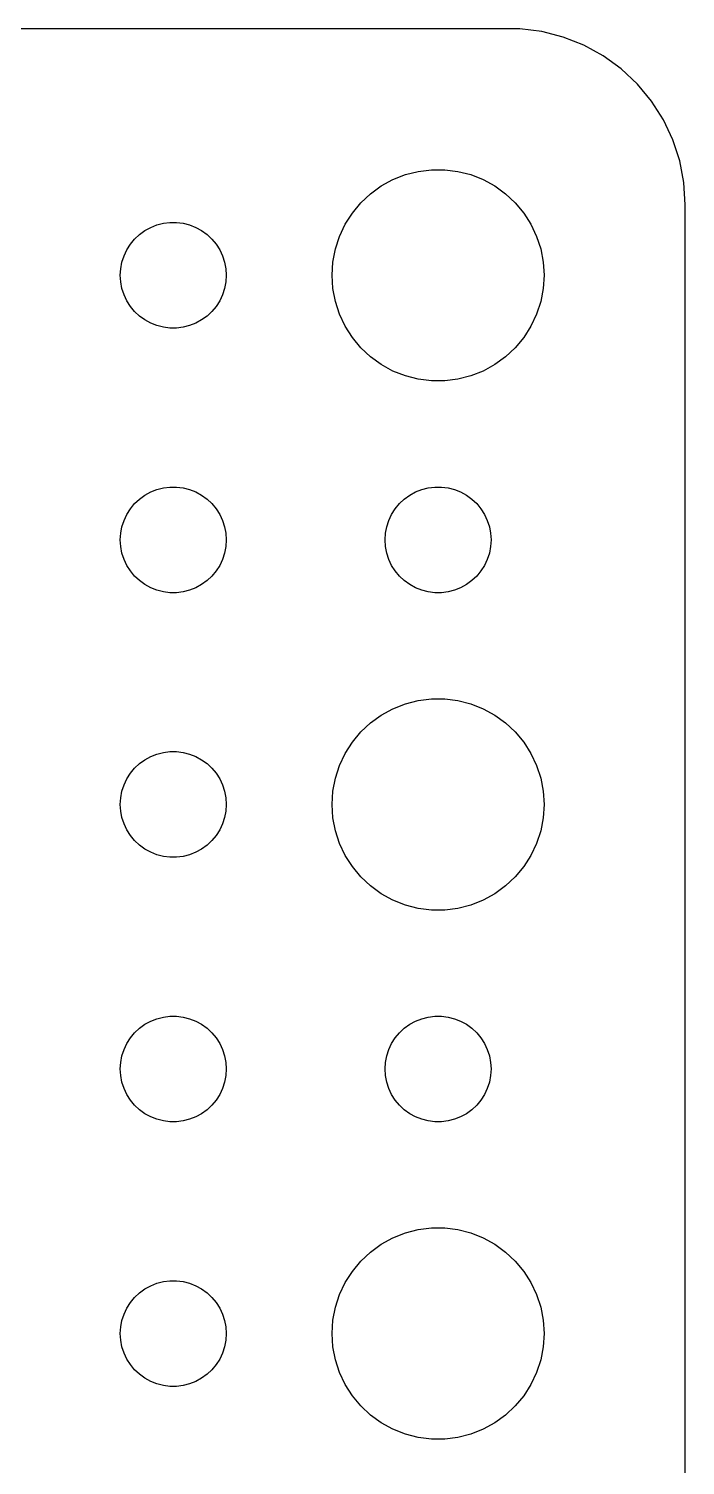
# Model space of a CAD drawing. Header units: metres. Extents: x -37 to 37, y -37 to 37.
# Drawn here: x 18.41 to 37, y -3.73 to 36.99 of the extents above; entities that cross this region are included whole.
import ezdxf

# ---------------------------------------------------------------- set-up
doc = ezdxf.new("R2010")
doc.units = ezdxf.units.M

msp = doc.modelspace()

# ---------------------------------------------------------------- linework, layer by layer
for p, q in [((32.3139, 36.9901), (-32.3139, 36.9901)), ((32.9369, 36.9114), (32.3139, 36.9901)), ((33.5451, 36.7553), (32.9369, 36.9114)), ((34.1289, 36.5241), (33.5451, 36.7553)), ((34.6791, 36.2216), (34.1289, 36.5241)), ((35.1871, 35.8526), (34.6791, 36.2216)), ((35.6448, 35.4227), (35.1871, 35.8526)), ((36.0451, 34.9389), (35.6448, 35.4227)), ((36.3815, 34.4088), (36.0451, 34.9389)), ((36.6489, 33.8406), (36.3815, 34.4088)), ((36.8429, 33.2434), (36.6489, 33.8406)), ((29.4379, 32.9469), (29.8116, 32.9941)), ((29.8116, 32.9941), (30.1884, 32.9941)), ((30.1884, 32.9941), (30.5621, 32.9469)), ((36.9606, 32.6267), (36.8429, 33.2434)), ((28.3925, 32.533), (28.7227, 32.7145)), ((28.7227, 32.7145), (29.0729, 32.8532)), ((29.0729, 32.8532), (29.4379, 32.9469)), ((30.5621, 32.9469), (30.927, 32.8532)), ((30.927, 32.8532), (31.2773, 32.7145)), ((31.2773, 32.7145), (31.6075, 32.533)), ((37, 32), (36.9606, 32.6267)), ((27.8131, 32.0536), (28.0877, 32.3115)), ((28.0877, 32.3115), (28.3925, 32.533)), ((31.6075, 32.533), (31.9123, 32.3115)), ((31.9123, 32.3115), (32.1869, 32.0536)), ((27.5729, 31.7634), (27.8131, 32.0536)), ((32.1869, 32.0536), (32.427, 31.7634)), ((37, -32), (37, 32)), ((21.8613, 31.3572), (22.0365, 31.4266)), ((22.0365, 31.4266), (22.2189, 31.4734)), ((22.2189, 31.4734), (22.4058, 31.497)), ((22.4058, 31.497), (22.5942, 31.497)), ((22.5942, 31.497), (22.7811, 31.4734)), ((22.7811, 31.4734), (22.9635, 31.4266)), ((22.9635, 31.4266), (23.1387, 31.3572)), ((27.2107, 31.1044), (27.3711, 31.4453)), ((27.3711, 31.4453), (27.5729, 31.7634)), ((32.427, 31.7634), (32.6289, 31.4453)), ((32.6289, 31.4453), (32.7893, 31.1044)), ((21.2865, 30.8817), (21.4065, 31.0268)), ((21.4065, 31.0268), (21.5439, 31.1558)), ((21.5439, 31.1558), (21.6963, 31.2665)), ((21.6963, 31.2665), (21.8613, 31.3572)), ((23.1387, 31.3572), (23.3037, 31.2665)), ((23.3037, 31.2665), (23.4561, 31.1558)), ((23.4561, 31.1558), (23.5934, 31.0268)), ((23.5934, 31.0268), (23.7135, 30.8817)), ((27.0942, 30.7461), (27.2107, 31.1044)), ((32.7893, 31.1044), (32.9057, 30.7461)), ((21.0471, 30.373), (21.1053, 30.5522)), ((21.1053, 30.5522), (21.1855, 30.7226)), ((21.1855, 30.7226), (21.2865, 30.8817)), ((23.7135, 30.8817), (23.8145, 30.7226)), ((23.8145, 30.7226), (23.8947, 30.5522)), ((23.8947, 30.5522), (23.9529, 30.373)), ((27.0237, 30.376), (27.0942, 30.7461)), ((32.9057, 30.7461), (32.9763, 30.376)), ((21, 30), (21.0118, 30.188)), ((21.0118, 30.188), (21.0471, 30.373)), ((23.9529, 30.373), (23.9882, 30.188)), ((23.9882, 30.188), (24, 30)), ((27, 30), (27.0237, 30.376)), ((32.9763, 30.376), (33, 30)), ((21.0118, 29.812), (21, 30)), ((21.0471, 29.627), (21.0118, 29.812)), ((23.9882, 29.812), (23.9529, 29.627)), ((24, 30), (23.9882, 29.812)), ((27.0237, 29.624), (27, 30)), ((33, 30), (32.9763, 29.624)), ((21.1053, 29.4478), (21.0471, 29.627)), ((21.1855, 29.2774), (21.1053, 29.4478)), ((23.8947, 29.4478), (23.8145, 29.2774)), ((23.9529, 29.627), (23.8947, 29.4478)), ((27.0942, 29.2539), (27.0237, 29.624)), ((32.9763, 29.624), (32.9057, 29.2539)), ((21.2865, 29.1183), (21.1855, 29.2774)), ((21.4065, 28.9732), (21.2865, 29.1183)), ((21.5439, 28.8442), (21.4065, 28.9732)), ((23.5934, 28.9732), (23.4561, 28.8442)), ((23.7135, 29.1183), (23.5934, 28.9732)), ((23.8145, 29.2774), (23.7135, 29.1183)), ((27.2107, 28.8956), (27.0942, 29.2539)), ((32.9057, 29.2539), (32.7893, 28.8956)), ((21.6963, 28.7335), (21.5439, 28.8442)), ((21.8613, 28.6427), (21.6963, 28.7335)), ((22.0365, 28.5734), (21.8613, 28.6427)), ((22.2189, 28.5266), (22.0365, 28.5734)), ((22.4058, 28.503), (22.2189, 28.5266)), ((22.7811, 28.5266), (22.5942, 28.503)), ((22.9635, 28.5734), (22.7811, 28.5266)), ((23.1387, 28.6427), (22.9635, 28.5734)), ((23.3037, 28.7335), (23.1387, 28.6427)), ((23.4561, 28.8442), (23.3037, 28.7335)), ((27.3711, 28.5547), (27.2107, 28.8956)), ((27.5729, 28.2366), (27.3711, 28.5547)), ((32.6289, 28.5547), (32.427, 28.2366)), ((32.7893, 28.8956), (32.6289, 28.5547)), ((22.5942, 28.503), (22.4058, 28.503)), ((27.8131, 27.9464), (27.5729, 28.2366)), ((32.427, 28.2366), (32.1869, 27.9464)), ((28.0877, 27.6884), (27.8131, 27.9464)), ((32.1869, 27.9464), (31.9123, 27.6884)), ((28.3925, 27.467), (28.0877, 27.6884)), ((28.7227, 27.2855), (28.3925, 27.467)), ((29.0729, 27.1468), (28.7227, 27.2855)), ((31.2773, 27.2855), (30.927, 27.1468)), ((31.6075, 27.467), (31.2773, 27.2855)), ((31.9123, 27.6884), (31.6075, 27.467)), ((29.4379, 27.0531), (29.0729, 27.1468)), ((29.8116, 27.0059), (29.4379, 27.0531)), ((30.1884, 27.0059), (29.8116, 27.0059)), ((30.5621, 27.0531), (30.1884, 27.0059)), ((30.927, 27.1468), (30.5621, 27.0531)), ((21.4065, 23.5268), (21.5439, 23.6558)), ((21.5439, 23.6558), (21.6963, 23.7665)), ((21.6963, 23.7665), (21.8613, 23.8572)), ((21.8613, 23.8572), (22.0365, 23.9266)), ((22.0365, 23.9266), (22.2189, 23.9734)), ((22.2189, 23.9734), (22.4058, 23.997)), ((22.4058, 23.997), (22.5942, 23.997)), ((22.5942, 23.997), (22.7811, 23.9734)), ((22.7811, 23.9734), (22.9635, 23.9266)), ((22.9635, 23.9266), (23.1387, 23.8572)), ((23.1387, 23.8572), (23.3037, 23.7665)), ((23.3037, 23.7665), (23.4561, 23.6558)), ((23.4561, 23.6558), (23.5934, 23.5268)), ((28.9065, 23.5268), (29.0439, 23.6558)), ((29.0439, 23.6558), (29.1963, 23.7665)), ((29.1963, 23.7665), (29.3613, 23.8572)), ((29.3613, 23.8572), (29.5365, 23.9266)), ((29.5365, 23.9266), (29.7189, 23.9734)), ((29.7189, 23.9734), (29.9058, 23.997)), ((29.9058, 23.997), (30.0942, 23.997)), ((30.0942, 23.997), (30.2811, 23.9734)), ((30.2811, 23.9734), (30.4635, 23.9266)), ((30.4635, 23.9266), (30.6387, 23.8572)), ((30.6387, 23.8572), (30.8037, 23.7665)), ((30.8037, 23.7665), (30.9561, 23.6558)), ((30.9561, 23.6558), (31.0934, 23.5268)), ((21.1053, 23.0522), (21.1855, 23.2226)), ((21.1855, 23.2226), (21.2865, 23.3817)), ((21.2865, 23.3817), (21.4065, 23.5268)), ((23.5934, 23.5268), (23.7135, 23.3817)), ((23.7135, 23.3817), (23.8145, 23.2226)), ((23.8145, 23.2226), (23.8947, 23.0522)), ((28.6053, 23.0522), (28.6855, 23.2226)), ((28.6855, 23.2226), (28.7865, 23.3817)), ((28.7865, 23.3817), (28.9065, 23.5268)), ((31.0934, 23.5268), (31.2135, 23.3817)), ((31.2135, 23.3817), (31.3145, 23.2226)), ((31.3145, 23.2226), (31.3947, 23.0522)), ((21.0118, 22.688), (21.0471, 22.873)), ((21.0471, 22.873), (21.1053, 23.0522)), ((23.8947, 23.0522), (23.9529, 22.873)), ((23.9529, 22.873), (23.9882, 22.688)), ((28.5118, 22.688), (28.5471, 22.873)), ((28.5471, 22.873), (28.6053, 23.0522)), ((31.3947, 23.0522), (31.4529, 22.873)), ((31.4529, 22.873), (31.4882, 22.688)), ((21, 22.5), (21.0118, 22.688)), ((21.0118, 22.312), (21, 22.5)), ((23.9882, 22.688), (24, 22.5)), ((24, 22.5), (23.9882, 22.312)), ((28.5, 22.5), (28.5118, 22.688)), ((28.5118, 22.312), (28.5, 22.5)), ((31.4882, 22.688), (31.5, 22.5)), ((31.5, 22.5), (31.4882, 22.312)), ((21.0471, 22.127), (21.0118, 22.312)), ((21.1053, 21.9478), (21.0471, 22.127)), ((23.9529, 22.127), (23.8947, 21.9478)), ((23.9882, 22.312), (23.9529, 22.127)), ((28.5471, 22.127), (28.5118, 22.312)), ((28.6053, 21.9478), (28.5471, 22.127)), ((31.4529, 22.127), (31.3947, 21.9478)), ((31.4882, 22.312), (31.4529, 22.127)), ((21.1855, 21.7774), (21.1053, 21.9478)), ((21.2865, 21.6183), (21.1855, 21.7774)), ((21.4065, 21.4732), (21.2865, 21.6183)), ((23.7135, 21.6183), (23.5934, 21.4732)), ((23.8145, 21.7774), (23.7135, 21.6183)), ((23.8947, 21.9478), (23.8145, 21.7774)), ((28.6855, 21.7774), (28.6053, 21.9478)), ((28.7865, 21.6183), (28.6855, 21.7774)), ((28.9065, 21.4732), (28.7865, 21.6183)), ((31.2135, 21.6183), (31.0934, 21.4732)), ((31.3145, 21.7774), (31.2135, 21.6183)), ((31.3947, 21.9478), (31.3145, 21.7774)), ((21.5439, 21.3442), (21.4065, 21.4732)), ((21.6963, 21.2335), (21.5439, 21.3442)), ((21.8613, 21.1427), (21.6963, 21.2335)), ((23.3037, 21.2335), (23.1387, 21.1427)), ((23.4561, 21.3442), (23.3037, 21.2335)), ((23.5934, 21.4732), (23.4561, 21.3442)), ((29.0439, 21.3442), (28.9065, 21.4732)), ((29.1963, 21.2335), (29.0439, 21.3442)), ((29.3613, 21.1427), (29.1963, 21.2335)), ((30.8037, 21.2335), (30.6387, 21.1427)), ((30.9561, 21.3442), (30.8037, 21.2335)), ((31.0934, 21.4732), (30.9561, 21.3442)), ((22.0365, 21.0734), (21.8613, 21.1427)), ((22.2189, 21.0266), (22.0365, 21.0734)), ((22.4058, 21.003), (22.2189, 21.0266)), ((22.5942, 21.003), (22.4058, 21.003)), ((22.7811, 21.0266), (22.5942, 21.003)), ((22.9635, 21.0734), (22.7811, 21.0266)), ((23.1387, 21.1427), (22.9635, 21.0734)), ((29.5365, 21.0734), (29.3613, 21.1427)), ((29.7189, 21.0266), (29.5365, 21.0734)), ((29.9058, 21.003), (29.7189, 21.0266)), ((30.0942, 21.003), (29.9058, 21.003)), ((30.2811, 21.0266), (30.0942, 21.003)), ((30.4635, 21.0734), (30.2811, 21.0266)), ((30.6387, 21.1427), (30.4635, 21.0734)), ((29.0729, 17.8532), (29.4379, 17.9469)), ((29.4379, 17.9469), (29.8116, 17.9941)), ((29.8116, 17.9941), (30.1884, 17.9941)), ((30.1884, 17.9941), (30.5621, 17.9469)), ((30.5621, 17.9469), (30.927, 17.8532)), ((28.0877, 17.3115), (28.3925, 17.533)), ((28.3925, 17.533), (28.7227, 17.7145)), ((28.7227, 17.7145), (29.0729, 17.8532)), ((30.927, 17.8532), (31.2773, 17.7145)), ((31.2773, 17.7145), (31.6075, 17.533)), ((31.6075, 17.533), (31.9123, 17.3115)), ((27.8131, 17.0536), (28.0877, 17.3115)), ((31.9123, 17.3115), (32.1869, 17.0536)), ((27.3711, 16.4453), (27.5729, 16.7634)), ((27.5729, 16.7634), (27.8131, 17.0536)), ((32.1869, 17.0536), (32.427, 16.7634)), ((32.427, 16.7634), (32.6289, 16.4453)), ((21.6963, 16.2665), (21.8613, 16.3572)), ((21.8613, 16.3572), (22.0365, 16.4266)), ((22.0365, 16.4266), (22.2189, 16.4734)), ((22.2189, 16.4734), (22.4058, 16.497)), ((22.4058, 16.497), (22.5942, 16.497)), ((22.5942, 16.497), (22.7811, 16.4734)), ((22.7811, 16.4734), (22.9635, 16.4266)), ((22.9635, 16.4266), (23.1387, 16.3572)), ((23.1387, 16.3572), (23.3037, 16.2665)), ((27.2107, 16.1044), (27.3711, 16.4453)), ((32.6289, 16.4453), (32.7893, 16.1044)), ((21.2865, 15.8817), (21.4065, 16.0268)), ((21.4065, 16.0268), (21.5439, 16.1558)), ((21.5439, 16.1558), (21.6963, 16.2665)), ((23.3037, 16.2665), (23.4561, 16.1558)), ((23.4561, 16.1558), (23.5934, 16.0268)), ((23.5934, 16.0268), (23.7135, 15.8817)), ((27.0942, 15.7461), (27.2107, 16.1044)), ((32.7893, 16.1044), (32.9057, 15.7461)), ((21.0471, 15.373), (21.1053, 15.5522)), ((21.1053, 15.5522), (21.1855, 15.7226)), ((21.1855, 15.7226), (21.2865, 15.8817)), ((23.7135, 15.8817), (23.8145, 15.7226)), ((23.8145, 15.7226), (23.8947, 15.5522)), ((23.8947, 15.5522), (23.9529, 15.373)), ((27.0237, 15.376), (27.0942, 15.7461)), ((32.9057, 15.7461), (32.9763, 15.376)), ((21, 15), (21.0118, 15.188)), ((21.0118, 15.188), (21.0471, 15.373)), ((23.9529, 15.373), (23.9882, 15.188)), ((23.9882, 15.188), (24, 15)), ((27, 15), (27.0237, 15.376)), ((32.9763, 15.376), (33, 15)), ((21.0118, 14.812), (21, 15)), ((21.0471, 14.627), (21.0118, 14.812)), ((23.9882, 14.812), (23.9529, 14.627)), ((24, 15), (23.9882, 14.812)), ((27.0237, 14.624), (27, 15)), ((33, 15), (32.9763, 14.624)), ((21.1053, 14.4478), (21.0471, 14.627)), ((21.1855, 14.2774), (21.1053, 14.4478)), ((21.2865, 14.1183), (21.1855, 14.2774)), ((23.8145, 14.2774), (23.7135, 14.1183)), ((23.8947, 14.4478), (23.8145, 14.2774)), ((23.9529, 14.627), (23.8947, 14.4478)), ((27.0942, 14.2539), (27.0237, 14.624)), ((27.2107, 13.8956), (27.0942, 14.2539)), ((32.9057, 14.2539), (32.7893, 13.8956)), ((32.9763, 14.624), (32.9057, 14.2539)), ((21.4065, 13.9732), (21.2865, 14.1183)), ((21.5439, 13.8442), (21.4065, 13.9732)), ((23.5934, 13.9732), (23.4561, 13.8442)), ((23.7135, 14.1183), (23.5934, 13.9732)), ((27.3711, 13.5547), (27.2107, 13.8956)), ((32.7893, 13.8956), (32.6289, 13.5547)), ((21.6963, 13.7335), (21.5439, 13.8442)), ((21.8613, 13.6427), (21.6963, 13.7335)), ((22.0365, 13.5734), (21.8613, 13.6427)), ((22.2189, 13.5266), (22.0365, 13.5734)), ((22.4058, 13.5029), (22.2189, 13.5266)), ((22.5942, 13.5029), (22.4058, 13.5029)), ((22.7811, 13.5266), (22.5942, 13.5029)), ((22.9635, 13.5734), (22.7811, 13.5266)), ((23.1387, 13.6427), (22.9635, 13.5734)), ((23.3037, 13.7335), (23.1387, 13.6427)), ((23.4561, 13.8442), (23.3037, 13.7335)), ((27.5729, 13.2366), (27.3711, 13.5547)), ((32.6289, 13.5547), (32.427, 13.2366)), ((27.8131, 12.9464), (27.5729, 13.2366)), ((32.427, 13.2366), (32.1869, 12.9464)), ((28.0877, 12.6884), (27.8131, 12.9464)), ((28.3925, 12.467), (28.0877, 12.6884)), ((31.9123, 12.6884), (31.6075, 12.467)), ((32.1869, 12.9464), (31.9123, 12.6884)), ((28.7227, 12.2855), (28.3925, 12.467)), ((29.0729, 12.1468), (28.7227, 12.2855)), ((31.2773, 12.2855), (30.927, 12.1468)), ((31.6075, 12.467), (31.2773, 12.2855)), ((29.4379, 12.0531), (29.0729, 12.1468)), ((29.8116, 12.0059), (29.4379, 12.0531)), ((30.1884, 12.0059), (29.8116, 12.0059)), ((30.5621, 12.0531), (30.1884, 12.0059)), ((30.927, 12.1468), (30.5621, 12.0531)), ((22.0365, 8.92657), (22.2189, 8.97342)), ((22.2189, 8.97342), (22.4058, 8.99704)), ((22.4058, 8.99704), (22.5942, 8.99704)), ((22.5942, 8.99704), (22.7811, 8.97342)), ((22.7811, 8.97342), (22.9635, 8.92657)), ((29.5365, 8.92657), (29.7189, 8.97342)), ((29.7189, 8.97342), (29.9058, 8.99704)), ((29.9058, 8.99704), (30.0942, 8.99704)), ((30.0942, 8.99704), (30.2811, 8.97342)), ((30.2811, 8.97342), (30.4635, 8.92657)), ((21.4065, 8.52681), (21.5439, 8.65576)), ((21.5439, 8.65576), (21.6963, 8.76648)), ((21.6963, 8.76648), (21.8613, 8.85724)), ((21.8613, 8.85724), (22.0365, 8.92657)), ((22.9635, 8.92657), (23.1387, 8.85724)), ((23.1387, 8.85724), (23.3037, 8.76648)), ((23.3037, 8.76648), (23.4561, 8.65576)), ((23.4561, 8.65576), (23.5934, 8.52681)), ((28.9065, 8.52681), (29.0439, 8.65576)), ((29.0439, 8.65576), (29.1963, 8.76648)), ((29.1963, 8.76648), (29.3613, 8.85724)), ((29.3613, 8.85724), (29.5365, 8.92657)), ((30.4635, 8.92657), (30.6387, 8.85724)), ((30.6387, 8.85724), (30.8037, 8.76648)), ((30.8037, 8.76648), (30.9561, 8.65576)), ((30.9561, 8.65576), (31.0934, 8.52681)), ((21.1053, 8.05219), (21.1855, 8.22263)), ((21.1855, 8.22263), (21.2865, 8.38167)), ((21.2865, 8.38167), (21.4065, 8.52681)), ((23.5934, 8.52681), (23.7135, 8.38167)), ((23.7135, 8.38167), (23.8145, 8.22263)), ((23.8145, 8.22263), (23.8947, 8.05219)), ((28.6053, 8.05219), (28.6855, 8.22263)), ((28.6855, 8.22263), (28.7865, 8.38167)), ((28.7865, 8.38167), (28.9065, 8.52681)), ((31.0934, 8.52681), (31.2135, 8.38167)), ((31.2135, 8.38167), (31.3145, 8.22263)), ((31.3145, 8.22263), (31.3947, 8.05219)), ((21.0118, 7.68799), (21.0471, 7.87303)), ((21.0471, 7.87303), (21.1053, 8.05219)), ((23.8947, 8.05219), (23.9529, 7.87303)), ((23.9529, 7.87303), (23.9882, 7.68799)), ((28.5118, 7.68799), (28.5471, 7.87303)), ((28.5471, 7.87303), (28.6053, 8.05219)), ((31.3947, 8.05219), (31.4529, 7.87303)), ((31.4529, 7.87303), (31.4882, 7.68799)), ((21, 7.5), (21.0118, 7.68799)), ((21.0118, 7.312), (21, 7.5)), ((23.9882, 7.68799), (24, 7.5)), ((24, 7.5), (23.9882, 7.312)), ((28.5, 7.5), (28.5118, 7.68799)), ((28.5118, 7.312), (28.5, 7.5)), ((31.4882, 7.68799), (31.5, 7.5)), ((31.5, 7.5), (31.4882, 7.312)), ((21.0471, 7.12695), (21.0118, 7.312)), ((21.1053, 6.9478), (21.0471, 7.12695)), ((21.1855, 6.77736), (21.1053, 6.9478)), ((23.8947, 6.9478), (23.8145, 6.77736)), ((23.9529, 7.12695), (23.8947, 6.9478)), ((23.9882, 7.312), (23.9529, 7.12695)), ((28.5471, 7.12695), (28.5118, 7.312)), ((28.6053, 6.9478), (28.5471, 7.12695)), ((28.6855, 6.77736), (28.6053, 6.9478)), ((31.3947, 6.9478), (31.3145, 6.77736)), ((31.4529, 7.12695), (31.3947, 6.9478)), ((31.4882, 7.312), (31.4529, 7.12695)), ((21.2865, 6.61832), (21.1855, 6.77736)), ((21.4065, 6.47318), (21.2865, 6.61832)), ((23.7135, 6.61832), (23.5934, 6.47318)), ((23.8145, 6.77736), (23.7135, 6.61832)), ((28.7865, 6.61832), (28.6855, 6.77736)), ((28.9065, 6.47318), (28.7865, 6.61832)), ((31.2135, 6.61832), (31.0934, 6.47318)), ((31.3145, 6.77736), (31.2135, 6.61832)), ((21.5439, 6.34422), (21.4065, 6.47318)), ((21.6963, 6.23351), (21.5439, 6.34422)), ((21.8613, 6.14275), (21.6963, 6.23351)), ((22.0365, 6.07341), (21.8613, 6.14275)), ((23.1387, 6.14275), (22.9635, 6.07341)), ((23.3037, 6.23351), (23.1387, 6.14275)), ((23.4561, 6.34422), (23.3037, 6.23351)), ((23.5934, 6.47318), (23.4561, 6.34422)), ((29.0439, 6.34422), (28.9065, 6.47318)), ((29.1963, 6.23351), (29.0439, 6.34422)), ((29.3613, 6.14275), (29.1963, 6.23351)), ((29.5365, 6.07341), (29.3613, 6.14275)), ((30.6387, 6.14275), (30.4635, 6.07341)), ((30.8037, 6.23351), (30.6387, 6.14275)), ((30.9561, 6.34422), (30.8037, 6.23351)), ((31.0934, 6.47318), (30.9561, 6.34422)), ((22.2189, 6.02657), (22.0365, 6.07341)), ((22.4058, 6.00294), (22.2189, 6.02657)), ((22.5942, 6.00294), (22.4058, 6.00294)), ((22.7811, 6.02657), (22.5942, 6.00294)), ((22.9635, 6.07341), (22.7811, 6.02657)), ((29.7189, 6.02657), (29.5365, 6.07341)), ((29.9058, 6.00294), (29.7189, 6.02657)), ((30.0942, 6.00294), (29.9058, 6.00294)), ((30.2811, 6.02657), (30.0942, 6.00294)), ((30.4635, 6.07341), (30.2811, 6.02657)), ((28.7227, 2.71448), (29.0729, 2.85316)), ((29.0729, 2.85316), (29.4379, 2.94685)), ((29.4379, 2.94685), (29.8116, 2.99408)), ((29.8116, 2.99408), (30.1884, 2.99408)), ((30.1884, 2.99408), (30.5621, 2.94685)), ((30.5621, 2.94685), (30.927, 2.85316)), ((30.927, 2.85316), (31.2773, 2.71448)), ((28.0877, 2.31154), (28.3925, 2.53297)), ((28.3925, 2.53297), (28.7227, 2.71448)), ((31.2773, 2.71448), (31.6075, 2.53297)), ((31.6075, 2.53297), (31.9123, 2.31154)), ((27.5729, 1.76335), (27.8131, 2.05363)), ((27.8131, 2.05363), (28.0877, 2.31154)), ((31.9123, 2.31154), (32.1869, 2.05363)), ((32.1869, 2.05363), (32.427, 1.76335)), ((27.3711, 1.44525), (27.5729, 1.76335)), ((32.427, 1.76335), (32.6289, 1.44525)), ((21.5439, 1.15576), (21.6963, 1.26648)), ((21.6963, 1.26648), (21.8613, 1.35724)), ((21.8613, 1.35724), (22.0365, 1.42657)), ((22.0365, 1.42657), (22.2189, 1.47342)), ((22.2189, 1.47342), (22.4058, 1.49704)), ((22.4058, 1.49704), (22.5942, 1.49704)), ((22.5942, 1.49704), (22.7811, 1.47342)), ((22.7811, 1.47342), (22.9635, 1.42657)), ((22.9635, 1.42657), (23.1387, 1.35724)), ((23.1387, 1.35724), (23.3037, 1.26648)), ((23.3037, 1.26648), (23.4561, 1.15576)), ((27.2107, 1.10437), (27.3711, 1.44525)), ((32.6289, 1.44525), (32.7893, 1.10437)), ((21.1855, 0.722626), (21.2865, 0.881668)), ((21.2865, 0.881668), (21.4065, 1.02681)), ((21.4065, 1.02681), (21.5439, 1.15576)), ((23.4561, 1.15576), (23.5934, 1.02681)), ((23.5934, 1.02681), (23.7135, 0.881668)), ((23.7135, 0.881668), (23.8145, 0.722626)), ((27.0942, 0.746063), (27.2107, 1.10437)), ((32.7893, 1.10437), (32.9057, 0.746063)), ((21.0471, 0.373032), (21.1053, 0.552185)), ((21.1053, 0.552185), (21.1855, 0.722626)), ((23.8145, 0.722626), (23.8947, 0.552185)), ((23.8947, 0.552185), (23.9529, 0.373032)), ((27.0237, 0.375992), (27.0942, 0.746063)), ((32.9057, 0.746063), (32.9763, 0.375992)), ((21, 0), (21.0118, 0.187988)), ((21.0118, -0.187988), (21, 0)), ((21.0118, 0.187988), (21.0471, 0.373032)), ((23.9529, 0.373032), (23.9882, 0.187988)), ((23.9882, 0.187988), (24, 0)), ((24, 0), (23.9882, -0.187988)), ((27, 0), (27.0237, 0.375992)), ((27.0237, -0.375992), (27, 0)), ((32.9763, 0.375992), (33, 0)), ((33, 0), (32.9763, -0.375992)), ((21.0471, -0.373032), (21.0118, -0.187988)), ((21.1053, -0.552185), (21.0471, -0.373032)), ((23.9529, -0.373032), (23.8947, -0.552185)), ((23.9882, -0.187988), (23.9529, -0.373032)), ((27.0942, -0.746063), (27.0237, -0.375992)), ((32.9763, -0.375992), (32.9057, -0.746063)), ((21.1855, -0.722626), (21.1053, -0.552185)), ((21.2865, -0.881668), (21.1855, -0.722626)), ((23.8145, -0.722626), (23.7135, -0.881668)), ((23.8947, -0.552185), (23.8145, -0.722626)), ((27.2107, -1.10437), (27.0942, -0.746063)), ((32.9057, -0.746063), (32.7893, -1.10437)), ((21.4065, -1.02681), (21.2865, -0.881668)), ((21.5439, -1.15576), (21.4065, -1.02681)), ((21.6963, -1.26648), (21.5439, -1.15576)), ((23.4561, -1.15576), (23.3037, -1.26648)), ((23.5934, -1.02681), (23.4561, -1.15576)), ((23.7135, -0.881668), (23.5934, -1.02681)), ((27.3711, -1.44525), (27.2107, -1.10437)), ((32.7893, -1.10437), (32.6289, -1.44525)), ((21.8613, -1.35724), (21.6963, -1.26648)), ((22.0365, -1.42657), (21.8613, -1.35724)), ((22.2189, -1.47342), (22.0365, -1.42657)), ((22.4058, -1.49704), (22.2189, -1.47342)), ((22.5942, -1.49704), (22.4058, -1.49704)), ((22.7811, -1.47342), (22.5942, -1.49704)), ((22.9635, -1.42657), (22.7811, -1.47342)), ((23.1387, -1.35724), (22.9635, -1.42657)), ((23.3037, -1.26648), (23.1387, -1.35724)), ((27.5729, -1.76335), (27.3711, -1.44525)), ((32.6289, -1.44525), (32.427, -1.76335)), ((27.8131, -2.05363), (27.5729, -1.76335)), ((32.427, -1.76335), (32.1869, -2.05363)), ((28.0877, -2.31154), (27.8131, -2.05363)), ((28.3925, -2.53297), (28.0877, -2.31154)), ((31.9123, -2.31154), (31.6075, -2.53297)), ((32.1869, -2.05363), (31.9123, -2.31154)), ((28.7227, -2.71448), (28.3925, -2.53297)), ((29.0729, -2.85316), (28.7227, -2.71448)), ((31.2773, -2.71448), (30.927, -2.85316)), ((31.6075, -2.53297), (31.2773, -2.71448)), ((29.4379, -2.94685), (29.0729, -2.85316)), ((29.8116, -2.99408), (29.4379, -2.94685)), ((30.1884, -2.99408), (29.8116, -2.99408)), ((30.5621, -2.94685), (30.1884, -2.99408)), ((30.927, -2.85316), (30.5621, -2.94685))]:
    msp.add_line(p, q)

doc.saveas('drawing.dxf')
